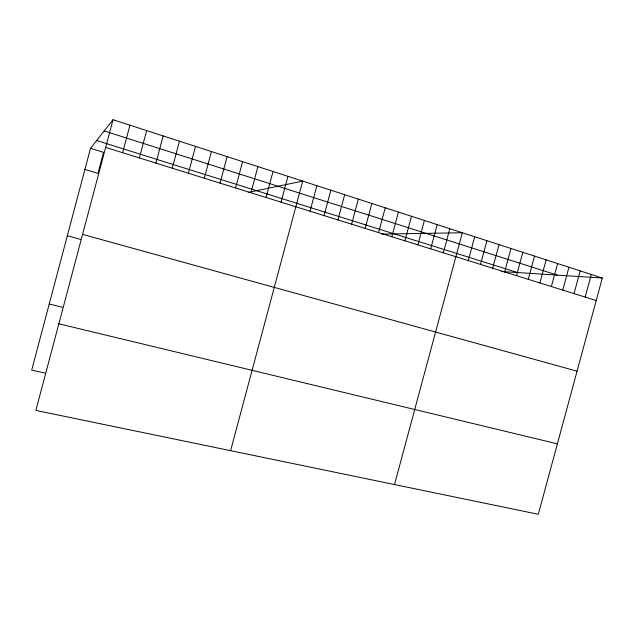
<?xml version="1.0" encoding="UTF-8"?>
<svg xmlns="http://www.w3.org/2000/svg" width="634" height="634" viewBox="0 0 634 634"><rect width="100%" height="100%" fill="white"/><g stroke="black" fill="none" stroke-linecap="round" stroke-linejoin="round"><path stroke-width="0.95" d="M113.01 119.715L35.869 410.42L538.306 514.285L602.3 278.033L113.01 119.715L90.519 148.332L31.7 370.121L44.998 373.069M122.631 152.715L129.938 125.199M139.385 157.945L146.652 130.604M155.932 163.104L163.152 135.945M172.266 168.2L179.446 141.216M188.393 173.24L195.534 146.422M204.314 178.209L211.415 151.558M220.046 183.115L227.107 156.638M235.579 187.965L242.6 161.646M250.921 192.752L257.903 166.599M266.074 197.483L273.024 171.489M281.052 202.159L287.955 176.323M230.602 450.679L302.711 181.094L248.195 192.435M310.026 211.201L316.865 185.675M324.053 215.584L330.853 190.2M337.914 219.911L344.674 194.678M351.624 224.182L358.345 199.1M365.168 228.414L371.865 203.474M378.561 232.599L385.226 207.793M391.812 236.728L398.437 212.073M404.904 240.817L411.498 216.297M417.861 244.859L424.415 220.473M430.668 248.861L437.191 224.61M443.34 252.815L449.831 228.7M394.514 484.558L462.329 232.741L381.565 234.112M468.264 260.59L474.684 236.744M480.524 264.418L486.912 240.698M492.65 268.206L499.013 244.613M504.648 271.946L510.98 248.48M516.52 275.655L522.82 252.316M528.265 279.325L534.533 256.104M539.883 282.946L546.128 259.853M551.382 286.536L557.595 263.57M562.762 290.087L568.944 267.239M574.032 293.605L580.181 270.877M585.174 297.084L591.3 274.474M501.296 271.503L602.3 278.033M58.859 323.792L557.381 443.848M49.238 303.995L62.465 307.268M67.331 235.769L80.478 239.375M82.586 234.366L577.067 371.175M84.924 169.452L97.985 173.391L103.564 152.374L90.519 148.332M105.656 147.413L596.206 300.532M96.661 140.518L517.582 272.557M104.182 130.945L557.262 275.116"/></g></svg>
